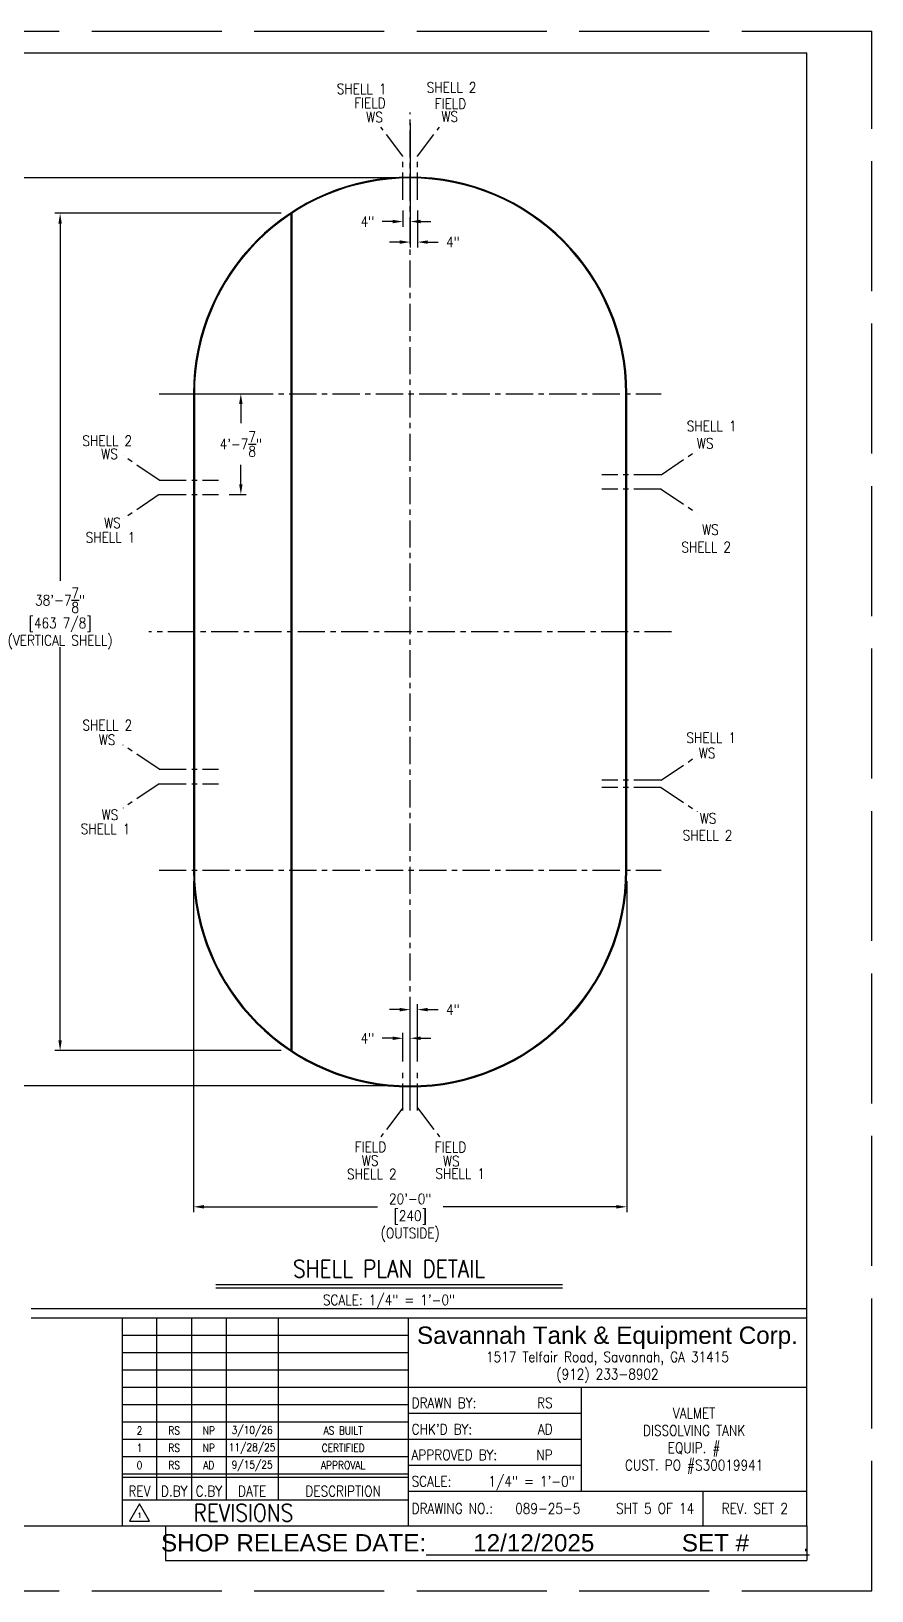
# Model space of a CAD drawing. Extents: x -36 to 1116, y 36 to 900.
# Drawn here: x 650 to 1116, y 36 to 900 of the extents above; entities that cross this region are included whole.
import ezdxf
from ezdxf.enums import TextEntityAlignment as Align

# ---------------------------------------------------------------- set-up
doc = ezdxf.new("R2010")
doc.units = 0
doc.header["$LTSCALE"] = 12
doc.header["$MEASUREMENT"] = 0
doc.header["$PDMODE"] = 33
doc.header["$PDSIZE"] = -0.5
for name, pattern in [('AM_ISO02W050', [7.5, 6, -1.5]), ('CENTER', [2, 1.25, -0.25, 0.25, -0.25]), ('HIDDEN', [0.375, 0.25, -0.125])]:
    doc.linetypes.add(name, pattern=pattern)
doc.layers.get('0').update_dxf_attribs({"linetype": 'CONTINUOUS'})
doc.layers.get('Defpoints').update_dxf_attribs({"linetype": 'CONTINUOUS'})
for name, color, linetype in [('CENTER', 6, 'CENTER'), ('COVER', 3, 'CONTINUOUS'), ('DIM', 1, 'CONTINUOUS'), ('SHELL', 40, 'CONTINUOUS'), ('SHOP TAG', 11, 'CONTINUOUS'), ('stack conn.', 191, 'CONTINUOUS'), ('TEXT', 4, 'CONTINUOUS')]:
    doc.layers.add(name, color=color, linetype=linetype)
doc.styles.add('ROMANS', font='ROMANS.shx', dxfattribs={"width": 0.85, "height": 5.76})
doc.styles.get("Standard").update_dxf_attribs({"font": 'sanss___.ttf'})
doc.dimstyles.get("Standard").update_dxf_attribs({"dimtxt": 0.18, "dimasz": 0.18, "dimexe": 0.18, "dimexo": 0.0625, "dimgap": 0.09, "dimtad": 0, "dimtih": 1, "dimtoh": 1, "dimdec": 4, "dimzin": 0, "dimdsep": 46, "dimtxsty": 'Standard', "dimcen": 0.09, "dimadec": 0, "dimazin": 0, "dimtfac": 1, "dimtdec": 4, "dimtofl": 0, "dimtmove": 0, "dimatfit": 3, "dimfxl": 1, "dimtolj": 1, "dimtzin": 0, "dimarcsym": 0})

# ---------------------------------------------------------------- blocks, each defined once
blk = doc.blocks.new('*D201')
at = {"layer": 'Defpoints', "color": 0, "transparency": 16777216}
for p in [(860.34, 818.69), (611.72, 315.69), (860.34, 315.69)]:
    blk.add_point(p, dxfattribs=at)
at = {"layer": 'DIM', "color": 0, "lineweight": -2, "transparency": 16777216}
for p, q in [((854.34, 818.69), (608.72, 818.69)), ((611.72, 812.93), (611.72, 580.77)), ((611.72, 321.45), (611.72, 550.6)), ((854.34, 315.69), (608.72, 315.69))]:
    blk.add_line(p, q, dxfattribs=at)
at = {"layer": 'DIM', "color": 0, "transparency": 16777216}
for points in [[(610.76, 812.93), (612.68, 812.93), (611.72, 818.69)], [(610.76, 321.45), (612.68, 321.45), (611.72, 315.69)]]:
    blk.add_solid(points, dxfattribs=at)
at = {"layer": 'DIM', "color": 0, "transparency": 16777216, "char_height": 5.76, "attachment_point": 5, "style": 'ROMANS'}
for s, insert in [('\\A1;41\'-11"', (611.72, 570.07)), ('\\A1;[503]\\P(INSIDE)', (611.72, 554.98))]:
    blk.add_mtext(s, dxfattribs=dict(at, insert=insert))
blk = doc.blocks.new('*D202')
at = {"layer": 'Defpoints', "color": 0, "transparency": 16777216}
for p in [(794.84, 799.14), (666.48, 335.24), (794.84, 335.24)]:
    blk.add_point(p, dxfattribs=at)
at = {"layer": 'DIM', "color": 0, "lineweight": -2, "transparency": 16777216}
for p, q in [((788.84, 799.14), (663.48, 799.14)), ((666.48, 793.38), (666.48, 595.44)), ((666.48, 341), (666.48, 558.69)), ((788.84, 335.24), (663.48, 335.24))]:
    blk.add_line(p, q, dxfattribs=at)
at = {"layer": 'DIM', "color": 0, "transparency": 16777216}
for points in [[(665.52, 793.38), (667.44, 793.38), (666.48, 799.14)], [(665.52, 341), (667.44, 341), (666.48, 335.24)]]:
    blk.add_solid(points, dxfattribs=at)
at = {"layer": 'DIM', "color": 0, "transparency": 16777216, "char_height": 5.76, "attachment_point": 5, "style": 'ROMANS'}
for s, insert in [('\\A1;38\'-7{\\H1x;\\S7/8;}"', (666.48, 584.75)), ('\\A1;[463 7/8]\\P(VERTICAL SHELL)', (666.48, 566.37))]:
    blk.add_mtext(s, dxfattribs=dict(at, insert=insert))
blk = doc.blocks.new('*D203')
at = {"layer": 'Defpoints', "color": 0, "transparency": 16777216}
for p in [(740.34, 435.19), (980.34, 435.19), (980.34, 248.73)]:
    blk.add_point(p, dxfattribs=at)
at = {"layer": 'DIM', "color": 0, "lineweight": -2, "transparency": 16777216}
for p, q in [((740.34, 429.19), (740.34, 245.73)), ((980.34, 429.19), (980.34, 245.73)), ((746.1, 248.73), (842.16, 248.73)), ((974.58, 248.73), (878.58, 248.73))]:
    blk.add_line(p, q, dxfattribs=at)
at = {"layer": 'DIM', "color": 0, "transparency": 16777216}
for points in [[(746.1, 249.69), (746.1, 247.77), (740.34, 248.73)], [(974.58, 249.69), (974.58, 247.77), (980.34, 248.73)]]:
    blk.add_solid(points, dxfattribs=at)
at = {"layer": 'DIM', "color": 0, "transparency": 16777216, "char_height": 5.76, "attachment_point": 5, "style": 'ROMANS'}
for s, insert in [('\\A1;20\'-0"', (860.37, 253.12)), ('\\A1;[240]\\P(OUTSIDE)', (860.37, 238.03))]:
    blk.add_mtext(s, dxfattribs=dict(at, insert=insert))
blk = doc.blocks.new('*D204')
at = {"layer": 'Defpoints', "color": 0, "transparency": 16777216}
for p in [(860.34, 855.04), (856.34, 806.67), (856.34, 794.55)]:
    blk.add_point(p, dxfattribs=at)
at = {"layer": 'DIM', "color": 0, "lineweight": -2, "transparency": 16777216}
for p, q in [((860.34, 849.04), (860.34, 791.55)), ((856.34, 800.67), (856.34, 791.55)), ((850.58, 794.55), (844.82, 794.55)), ((866.1, 794.55), (871.86, 794.55))]:
    blk.add_line(p, q, dxfattribs=at)
at = {"layer": 'DIM', "color": 0, "transparency": 16777216}
for points in [[(850.58, 795.51), (850.58, 793.59), (856.34, 794.55)], [(866.1, 795.51), (866.1, 793.59), (860.34, 794.55)]]:
    blk.add_solid(points, dxfattribs=at)
at = {"layer": 'DIM', "color": 0, "transparency": 16777216, "insert": (836.64, 794.55), "char_height": 5.76, "attachment_point": 5, "style": 'ROMANS'}
blk.add_mtext('\\A1;4"', dxfattribs=at)
blk = doc.blocks.new('*D205')
at = {"layer": 'Defpoints', "color": 0, "transparency": 16777216}
for p in [(860.34, 812.79), (864.34, 806.67), (864.34, 783.17)]:
    blk.add_point(p, dxfattribs=at)
at = {"layer": 'DIM', "color": 0, "lineweight": -2, "transparency": 16777216}
for p, q in [((860.34, 806.79), (860.34, 780.17)), ((864.34, 800.67), (864.34, 780.17)), ((854.58, 783.17), (848.82, 783.17)), ((870.1, 783.17), (875.86, 783.17))]:
    blk.add_line(p, q, dxfattribs=at)
at = {"layer": 'DIM', "color": 0, "transparency": 16777216}
for points in [[(854.58, 784.13), (854.58, 782.21), (860.34, 783.17)], [(870.1, 784.13), (870.1, 782.21), (864.34, 783.17)]]:
    blk.add_solid(points, dxfattribs=at)
at = {"layer": 'DIM', "color": 0, "transparency": 16777216, "insert": (884.04, 783.17), "char_height": 5.76, "attachment_point": 5, "style": 'ROMANS'}
blk.add_mtext('\\A1;4"', dxfattribs=at)
blk = doc.blocks.new('*D206')
at = {"layer": 'Defpoints', "color": 0, "transparency": 16777216}
for p in [(856.34, 342.1), (856.34, 323.17), (860.34, 302.02)]:
    blk.add_point(p, dxfattribs=at)
at = {"layer": 'DIM', "color": 0, "lineweight": -2, "transparency": 16777216}
for p, q in [((850.58, 342.1), (844.82, 342.1)), ((856.34, 329.17), (856.34, 345.1)), ((860.34, 308.02), (860.34, 345.1)), ((866.1, 342.1), (871.86, 342.1))]:
    blk.add_line(p, q, dxfattribs=at)
at = {"layer": 'DIM', "color": 0, "transparency": 16777216}
for points in [[(850.58, 343.06), (850.58, 341.14), (856.34, 342.1)], [(866.1, 343.06), (866.1, 341.14), (860.34, 342.1)]]:
    blk.add_solid(points, dxfattribs=at)
at = {"layer": 'DIM', "color": 0, "transparency": 16777216, "insert": (836.64, 342.1), "char_height": 5.76, "attachment_point": 5, "style": 'ROMANS'}
blk.add_mtext('\\A1;4"', dxfattribs=at)
blk = doc.blocks.new('*D207')
at = {"layer": 'Defpoints', "color": 0, "transparency": 16777216}
for p in [(864.34, 357.97), (864.34, 323.17), (860.34, 302.02)]:
    blk.add_point(p, dxfattribs=at)
at = {"layer": 'DIM', "color": 0, "lineweight": -2, "transparency": 16777216}
for p, q in [((854.58, 357.97), (848.82, 357.97)), ((860.34, 308.02), (860.34, 360.97)), ((864.34, 329.17), (864.34, 360.97)), ((870.1, 357.97), (875.86, 357.97))]:
    blk.add_line(p, q, dxfattribs=at)
at = {"layer": 'DIM', "color": 0, "transparency": 16777216}
for points in [[(854.58, 358.93), (854.58, 357.01), (860.34, 357.97)], [(870.1, 358.93), (870.1, 357.01), (864.34, 357.97)]]:
    blk.add_solid(points, dxfattribs=at)
at = {"layer": 'DIM', "color": 0, "transparency": 16777216, "insert": (884.04, 357.97), "char_height": 5.76, "attachment_point": 5, "style": 'ROMANS'}
blk.add_mtext('\\A1;4"', dxfattribs=at)
blk = doc.blocks.new('*D219')
at = {"layer": 'Defpoints', "color": 0, "transparency": 16777216}
for p in [(721.38, 699.19), (754.14, 643.3), (766.57, 643.3)]:
    blk.add_point(p, dxfattribs=at)
at = {"layer": 'DIM', "color": 0, "lineweight": -2, "transparency": 16777216}
for p, q in [((727.38, 699.19), (769.57, 699.19)), ((766.57, 693.43), (766.57, 682.77)), ((766.57, 649.06), (766.57, 659.73)), ((760.14, 643.3), (769.57, 643.3))]:
    blk.add_line(p, q, dxfattribs=at)
at = {"layer": 'DIM', "color": 0, "transparency": 16777216}
for points in [[(765.61, 693.43), (767.53, 693.43), (766.57, 699.19)], [(765.61, 649.06), (767.53, 649.06), (766.57, 643.3)]]:
    blk.add_solid(points, dxfattribs=at)
at = {"layer": 'DIM', "color": 0, "transparency": 16777216, "insert": (766.57, 671.25), "char_height": 5.76, "attachment_point": 5, "style": 'ROMANS'}
blk.add_mtext('\\A1;4\'-7{\\H1x;\\S7/8;}"', dxfattribs=at)

msp = doc.modelspace()

# ---------------------------------------------------------------- linework, layer by layer
for p, q in [((-24, 888), (1080, 888)), ((1080, 72), (1080, 888)), ((650.465916, 192.327202), (1080, 192.327202)), ((650.465916, 187.2), (1080, 187.2)), ((700.834859, 187.2), (700.834859, 72)), ((720.034859, 86.4), (720.034859, 187.2)), ((739.234859, 187.2), (739.234859, 86.4)), ((758.434859, 187.2), (758.434859, 86.4)), ((787.234859, 187.2), (787.234859, 86.4)), ((859.2, 187.2), (859.2, 72)), ((700.834859, 177.6), (859.2, 177.6)), ((700.834859, 168), (859.2, 168)), ((700.834859, 158.4), (859.2, 158.4)), ((700.834859, 148.8), (1080, 148.8)), ((955.2, 91.2), (955.2, 148.8)), ((700.834859, 139.2), (859.2, 139.2)), ((859.2, 134.4), (955.2, 134.4)), ((700.834859, 129.6), (859.2, 129.6)), ((700.834859, 120), (955.2, 120)), ((700.834859, 110.4), (859.2, 110.4)), ((859.2, 105.6), (955.2, 105.6)), ((700.834859, 100.8), (859.2, 100.8)), ((700.834859, 98.88), (859.2, 98.88)), ((859.2, 91.2), (1080, 91.2)), ((1022.4, 91.2), (1022.4, 72)), ((700.834859, 86.4), (859.2, 86.4)), ((-24, 72), (1080, 72))]:
    msp.add_line(p, q)
at = {"layer": 'CENTER'}
for p, q in [((856.339337, 830.853259), (844.030302, 846.891378)), ((860.339337, 302.019839), (860.339337, 855.040583)), ((864.339337, 830.853259), (876.648372, 846.891378)), ((856.339337, 806.665936), (856.339337, 830.853259)), ((864.339337, 806.665936), (864.339337, 830.853259)), ((721.377235, 699.194114), (999.30144, 699.194114)), ((999.30144, 654.297714), (1019.320279, 667.778014)), ((721.377235, 651.299214), (701.358396, 664.779514)), ((721.377235, 651.299214), (754.140513, 651.299214)), ((999.30144, 654.297714), (966.538162, 654.297714)), ((721.377235, 643.299214), (701.358396, 629.818914)), ((721.377235, 643.299214), (754.140513, 643.299214)), ((999.30144, 646.297714), (966.538162, 646.297714)), ((999.30144, 646.297714), (1019.320279, 632.817414)), ((1005.156907, 567.194114), (715.521768, 567.194114)), ((721.377235, 491.092014), (701.358396, 504.572314)), ((999.30144, 485.090514), (1019.320279, 498.570814)), ((721.377235, 491.092014), (754.140513, 491.092014)), ((999.30144, 485.090514), (966.538162, 485.090514)), ((721.377235, 483.090514), (701.358396, 469.610214)), ((721.377235, 483.090514), (754.140513, 483.090514)), ((999.30144, 481.090514), (966.538162, 481.090514)), ((999.30144, 481.090514), (1019.320279, 467.610214)), ((721.377235, 435.194114), (999.30144, 435.194114)), ((856.339337, 302.019839), (856.339337, 323.174438)), ((864.339337, 302.019839), (864.339337, 323.174438)), ((856.339337, 303.534969), (844.030302, 287.49685)), ((864.339337, 303.534969), (876.648372, 287.49685))]:
    msp.add_line(p, q, dxfattribs=at)
at = {"layer": 'Defpoints', "linetype": 'AM_ISO02W050'}
for p, q in [((-36, 900), (1116, 900)), ((1116, 36), (1116, 900)), ((-36, 36), (1116, 36))]:
    msp.add_line(p, q, dxfattribs=at)
at = {"layer": 'DIM'}
for p, q in [((752.631349, 205.767202), (944.631349, 205.767202)), ((752.631349, 203.847202), (944.631349, 203.847202))]:
    msp.add_line(p, q, dxfattribs=at)
at = {"layer": 'SHELL'}
for p, q in [((794.339337, 799.144102), (794.339337, 335.244127)), ((794.339337, 799.144102), (794.839337, 799.144102)), ((794.839337, 799.144102), (794.839337, 335.244127)), ((740.339337, 699.194114), (740.339337, 435.194114)), ((980.339337, 435.194114), (980.339337, 699.194114))]:
    msp.add_line(p, q, dxfattribs=at)
at = {"layer": 'SHELL', "linetype": 'HIDDEN'}
msp.add_line((794.339337, 335.244127), (794.839337, 335.244127), dxfattribs=at)
at = {"layer": 'SHELL'}
msp.add_lwpolyline([(979.839337, 699.194114, 1), (740.839337, 699.194114), (740.839337, 435.194114, 1), (979.839337, 435.194114)], format="xyb", close=True, dxfattribs=at)
for centre, radius, start, end in [((860.339337, 699.194114), 120, 0, 180), ((860.339337, 699.194114), 119.75, 91.914202573, 180), ((860.339337, 435.194114), 120, 180, 0)]:
    msp.add_arc(centre, radius, start, end, dxfattribs=at)
at = {"layer": 'SHOP TAG'}
for p, q in [((724.8, 72), (724.8, 52.8)), ((1080, 72), (1080, 52.8)), ((724.8, 52.8), (1080, 52.8))]:
    msp.add_line(p, q, dxfattribs=at)
at = {"layer": 'stack conn.'}
msp.add_line((979.839337, 668.394731), (979.790194, 668.89231), dxfattribs=at)
at = {"layer": 'TEXT'}
for p, q in [((710.434859, 84.20148), (704.892296, 74.60148)), ((715.977421, 74.60148), (710.434859, 84.20148)), ((704.892296, 74.60148), (715.977421, 74.60148))]:
    msp.add_line(p, q, dxfattribs=at)

# ---------------------------------------------------------------- texts
at = {"layer": 'COVER', "insert": (668.697078, 470.294048), "char_height": 5.76, "attachment_point": 4, "style": 'ROMANS'}
msp.add_mtext('\\A1;', dxfattribs=at)
at = {"layer": 'DIM', "style": 'ROMANS', "width": 0.85}
for s, height, p in [('SHELL PLAN DETAIL', 9.6, (848.631349, 209.644443)), ('SCALE: 1/4" = 1\'-0"', 5.76, (848.631349, 194.247202))]:
    msp.add_text(s, height=height, dxfattribs=at).set_placement(p, align=Align.CENTER)
at = {"layer": 'SHELL', "style": 'ROMANS', "width": 0.85}
for s, p in [('SHELL 1', (1041.055397, 681.246924)), ('SHELL 2', (706.322118, 673.096461)), ('WS', (1028.334361, 671.670728)), ('WS', (698.456952, 665.833957)), ('SHELL 1', (708.115209, 619.568936)), ('WS', (700.039566, 627.61023)), ('WS', (1031.245316, 623.841715)), ('SHELL 2', (1037.997789, 614.16069)), ('SHELL 2', (706.374713, 515.533721)), ('WS', (697.088807, 507.451278)), ('SHELL 1', (1040.798963, 508.598042)), ('WS', (1029.394518, 500.10653)), ('WS', (698.676612, 465.92703)), ('WS', (1029.923786, 463.922913)), ('SHELL 1', (705.358797, 458.091565)), ('SHELL 2', (1038.777819, 454.557498))]:
    msp.add_text(s, height=5.76, dxfattribs=at).set_placement(p, align=Align.MIDDLE_RIGHT)
at = {"layer": 'SHOP TAG'}
msp.add_text('SHOP RELEASE DATE:%%U       12/12/2025             SET #        .', height=9.6, dxfattribs=at).set_placement((901.97319, 62.608987), align=Align.MIDDLE_CENTER)
at = {"layer": 'TEXT', "style": 'ROMANS', "width": 0.85}
for s, p in [('SHELL 1', (847.219655, 868.04008)), ('SHELL 2', (897.012291, 868.842654)), ('FIELD', (846.801564, 860.189445)), ('FIELD', (891.358589, 859.801039)), ('WS', (886.846683, 852.744748)), ('WS', (845.213561, 852.411881)), ('FIELD', (847.072508, 281.885339)), ('WS', (842.788374, 274.329001)), ('FIELD', (891.391524, 281.765951)), ('WS', (887.731063, 274.078431)), ('SHELL 2', (852.829644, 266.841443)), ('SHELL 1', (901.774972, 267.115008)), ('RS', (939.271871, 140.096338)), ('AD', (939.271871, 125.519024)), ('NP', (939.271871, 111.296338)), ('1/4" = 1\'-0"', (951.507885, 96.637291)), ('SHT 5 OF 14', (1017.594046, 81.6))]:
    msp.add_text(s, height=5.76, dxfattribs=at).set_placement(p, align=Align.MIDDLE_RIGHT)
at = {"layer": 'TEXT'}
msp.add_text('Savannah Tank & Equipment Corp.', height=9.6, dxfattribs=at).set_placement((969.6, 177.6), align=Align.MIDDLE_CENTER)
at = {"layer": 'TEXT', "style": 'ROMANS', "width": 0.85}
for s, height, p in [('1517 Telfair Road, Savannah, GA 31415', 5.76, (969.6, 165.6)), ('(912) 233-8902', 5.76, (969.6, 156)), ('VALMET', 5.76, (1017.6, 134.4)), ('DISSOLVING TANK', 5.76, (1017.6, 124.8)), ('EQUIP. #', 5.76, (1017.6, 115.2)), ('CUST. PO #S30019941', 5.76, (1017.6, 105.6)), ('1', 2.88, (710.434859, 77.80148)), ('REVISIONS', 9.6, (768.034859, 79.2)), ('REV. SET 2', 5.76, (1051.2, 81.6))]:
    msp.add_text(s, height=height, dxfattribs=at).set_placement(p, align=Align.MIDDLE_CENTER)
for s, p in [('DRAWN BY:', (861.12, 140.096338)), ("CHK'D BY:", (861.12, 125.519024)), ('APPROVED BY:', (861.12, 111.296338)), ('SCALE:', (861.12, 96.639409)), ('SCALE:', (861.12, 96.637291)), ('DRAWING NO.:', (861.12, 81.6)), ('089-25-5', (918.514066, 81.6))]:
    msp.add_text(s, height=5.76, dxfattribs=at).set_placement(p, align=Align.MIDDLE_LEFT)
for s, height, p in [('2', 4.32, (710.434859, 124.8)), ('RS', 4.32, (729.634859, 124.8)), ('NP', 4.32, (748.834859, 124.8)), ('3/10/26', 4.32, (772.834859, 124.8)), ('AS BUILT', 4.32, (823.217429, 124.8)), ('1', 4.32, (710.434859, 115.2)), ('RS', 4.32, (729.634859, 115.2)), ('NP', 4.32, (748.834859, 115.2)), ('11/28/25', 4.32, (772.834859, 115.2)), ('CERTIFIED', 4.32, (823.217429, 115.2)), ('0', 4.32, (710.434859, 105.6)), ('RS', 4.32, (729.634859, 105.6)), ('AD', 4.32, (748.834859, 105.6)), ('9/15/25', 4.32, (772.834859, 105.6)), ('APPROVAL', 4.32, (823.217429, 105.6)), ('REV', 5.76, (710.434859, 91.2)), ('D.BY', 5.76, (729.634859, 91.2)), ('C.BY', 5.76, (748.834859, 91.2)), ('DATE', 5.76, (772.834859, 91.2)), ('DESCRIPTION', 5.76, (823.217429, 91.2))]:
    msp.add_text(s, height=height, dxfattribs=at).set_placement(p, align=Align.MIDDLE)

# ---------------------------------------------------------------- dimensions: what is measured, and where the dimension line sits
at = {"layer": 'DIM'}
for base, p1, p2, picture, middle in [((856.339337, 794.548562), (860.339337, 855.040583), (856.339337, 806.665936), '*D204', (836.638766, 794.548562)), ((864.339337, 783.167424), (860.339337, 812.788562), (864.339337, 806.665936), '*D205', (884.039909, 783.167424)), ((864.339337, 357.96877), (860.339337, 302.019839), (864.339337, 323.174438), '*D207', (884.039909, 357.96877)), ((856.339337, 342.101972), (860.339337, 302.019839), (856.339337, 323.174438), '*D206', (836.638766, 342.101972))]:
    dim = msp.add_linear_dim(base=base, p1=p1, p2=p2, dimstyle='Standard', override={"dimscale": 48, "dimtxt": 5.76, "dimasz": 0.12, "dimexe": 0.0625, "dimexo": 0.125, "dimgap": 0.1, "dimzin": 3, "dimlunit": 4, "dimpost": '\\X', "dimtxsty": 'ROMANS', "dimcen": 0}, dxfattribs=at)
    dim.commit()
    dim.dimension.update_dxf_attribs({"geometry": picture, "text_midpoint": middle})
for base, p1, p2, text, picture, middle in [((611.716352, 315.694114), (860.339337, 818.694114), (860.339337, 315.694114), '<>\\P(INSIDE)', '*D201', (611.716352, 565.680761)), ((666.476649, 335.244127), (794.839337, 799.144102), (794.839337, 335.244127), '<>\\P(VERTICAL SHELL)', '*D202', (666.476649, 577.066989))]:
    dim = msp.add_linear_dim(base=base, p1=p1, p2=p2, angle=90, text=text, dimstyle='Standard', override={"dimscale": 48, "dimtxt": 5.76, "dimasz": 0.12, "dimexe": 0.0625, "dimexo": 0.125, "dimgap": 0.02, "dimzin": 3, "dimlunit": 4, "dimpost": '\\X', "dimtxsty": 'ROMANS', "dimcen": 0}, dxfattribs=at)
    dim.commit()
    dim.dimension.update_dxf_attribs({"geometry": picture, "text_midpoint": middle, "dimtype": 160})
dim = msp.add_linear_dim(base=(766.565629, 643.299214), p1=(721.377235, 699.194114), p2=(754.140513, 643.299214), angle=90, dimstyle='Standard', override={"dimscale": 48, "dimtxt": 5.76, "dimasz": 0.12, "dimexe": 0.0625, "dimexo": 0.125, "dimgap": 0.1, "dimzin": 3, "dimlunit": 4, "dimpost": '\\X', "dimtxsty": 'ROMANS', "dimcen": 0}, dxfattribs=at)
dim.commit()
dim.dimension.update_dxf_attribs({"geometry": '*D219', "text_midpoint": (766.565629, 671.246664)})
dim = msp.add_linear_dim(base=(980.339337, 248.730589), p1=(740.339337, 435.194114), p2=(980.339337, 435.194114), text='<>\\P(OUTSIDE)', dimstyle='Standard', override={"dimscale": 48, "dimtxt": 5.76, "dimasz": 0.12, "dimexe": 0.0625, "dimexo": 0.125, "dimgap": 0.02, "dimzin": 3, "dimlunit": 4, "dimpost": '\\X', "dimtxsty": 'ROMANS', "dimcen": 0}, dxfattribs=at)
dim.commit()
dim.dimension.update_dxf_attribs({"geometry": '*D203', "text_midpoint": (860.36969, 248.730589), "dimtype": 160})

doc.saveas('drawing.dxf')
